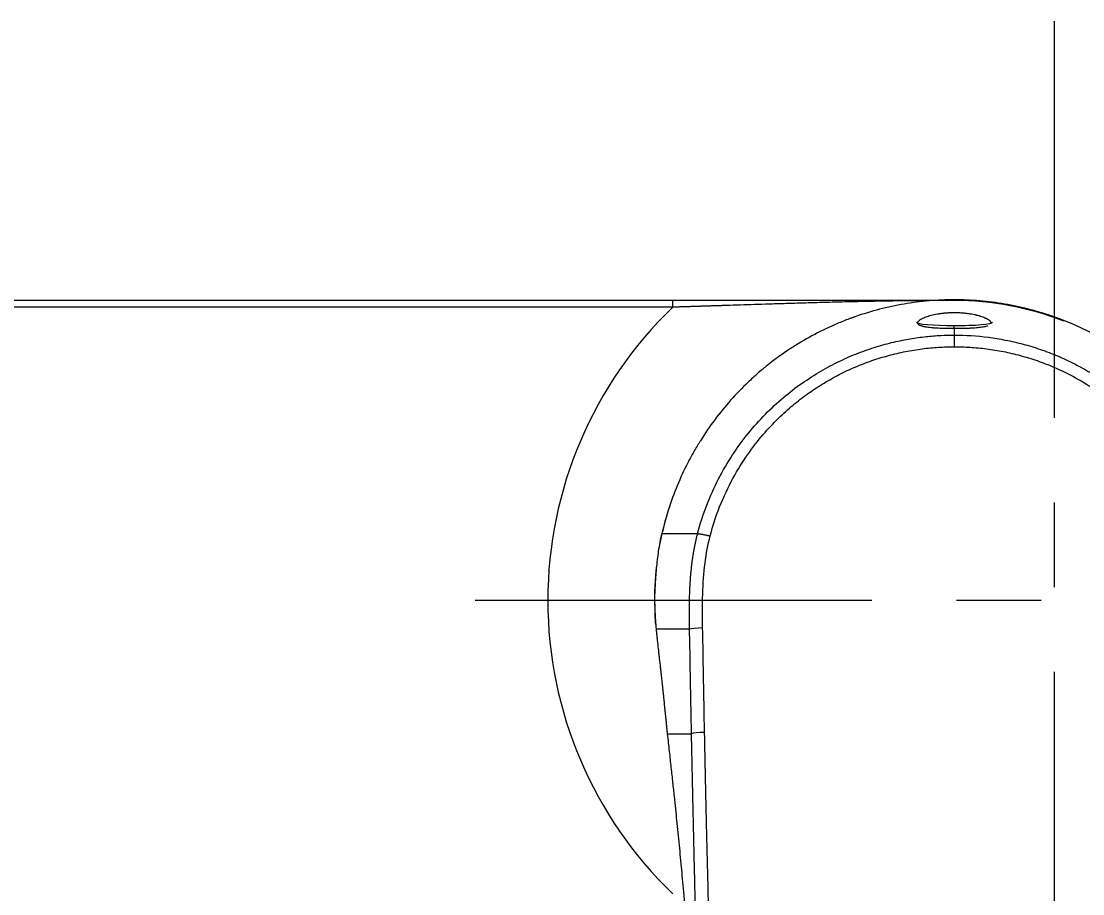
# Model space of a CAD drawing. Extents: x 3349 to 5808, y -3 to 827.
# Drawn here: x 3700.6 to 3780.2, y 226.2 to 291.6 of the extents above; entities that cross this region are included whole.
import ezdxf

# ---------------------------------------------------------------- set-up
doc = ezdxf.new("R2010")
doc.units = 0
doc.header["$LTSCALE"] = 4
doc.header["$MEASUREMENT"] = 0
doc.header["$PDMODE"] = 3
doc.header["$PDSIZE"] = -10
doc.linetypes.add('CENTER2', pattern=[28.575, 19.05, -3.175, 3.175, -3.175])
doc.layers.get('0').update_dxf_attribs({"linetype": 'CONTINUOUS'})
doc.layers.get('DEFPOINTS').update_dxf_attribs({"linetype": 'CONTINUOUS'})
doc.layers.add('1', color=7, linetype='CONTINUOUS')
doc.layers.add('Cneter', color=1, linetype='CENTER2', lineweight=13)
doc.styles.add('Daelim Dimension', font='NanumGothic.ttf')
doc.dimstyles.new('DEFAULT', dxfattribs={"dimscale": 2, "dimtxt": 2, "dimasz": 2, "dimexe": 0, "dimexo": 2, "dimgap": 1, "dimtad": 1, "dimdec": 1, "dimzin": 9, "dimdsep": 46, "dimtxsty": 'Daelim Dimension', "dimcen": 0.5, "dimclrd": 252, "dimclre": 252, "dimclrt": 3, "dimadec": 1, "dimazin": 0, "dimtfac": 1, "dimtdec": 1, "dimtix": 1, "dimtmove": 0, "dimatfit": 3, "dimfxl": 1, "dimtolj": 1, "dimtzin": 1, "dimlwd": 9, "dimlwe": 9, "dimarcsym": 0})

# ---------------------------------------------------------------- blocks, each defined once
blk = doc.blocks.new('*D9')
at = {"color": 5, "lineweight": 9, "ltscale": 0.5, "transparency": 16777216}
for p, q in [((3781.865, 249.555), (3840.657, 270.954)), ((3842.025, 267.195), (3857.758, 223.969)), ((3800.334, 198.812), (3859.126, 220.21))]:
    blk.add_line(p, q, dxfattribs=at)
at = {"color": 5, "ltscale": 0.5, "transparency": 16777216}
for points in [[(3842.652, 267.423), (3841.399, 266.967), (3840.657, 270.954)], [(3858.385, 224.197), (3857.132, 223.741), (3859.126, 220.21)]]:
    blk.add_solid(points, dxfattribs=at)
at = {"layer": 'DEFPOINTS', "color": 0, "ltscale": 0.5, "transparency": 16777216}
for p in [(3778.107, 248.187), (3859.126, 220.21), (3796.576, 197.444)]:
    blk.add_point(p, dxfattribs=at)
at = {"color": 7, "ltscale": 0.5, "transparency": 16777216, "insert": (3856.833, 248.108), "char_height": 10, "attachment_point": 5, "rotation": 290.00006, "style": 'Daelim Dimension'}
blk.add_mtext('\\A1;54', dxfattribs=at)

msp = doc.modelspace()

# ---------------------------------------------------------------- linework, layer by layer
at = {"layer": '1', "color": 7, "linetype": 'Continuous', "lineweight": 18}
for p, q in [((3749.482, 270.687), (3596.107, 270.687)), ((3749.482, 270.687), (3596.107, 270.687)), ((3748.664, 253.187), (3748.716, 253.187)), ((3748.664, 253.187), (3748.716, 253.187))]:
    msp.add_line(p, q, dxfattribs=at)
at = {"layer": '1', "color": 7, "linetype": 'Continuous', "lineweight": 13}
for p, q in [((3749.482, 270.187), (3596.107, 270.187)), ((3749.482, 270.187), (3596.107, 270.187)), ((3749.482, 270.187), (3749.482, 270.687)), ((3749.482, 270.187), (3749.482, 270.687)), ((3770.595, 268.579), (3770.595, 268.809)), ((3770.595, 268.579), (3770.595, 268.809)), ((3770.607, 268.094), (3770.607, 268.579)), ((3770.607, 268.094), (3770.607, 268.579))]:
    msp.add_line(p, q, dxfattribs=at)
msp.add_arc((3770.607, 248.187), 30.5, 133.83714, 226.16286, dxfattribs=at)
msp.add_arc((3770.607, 248.187), 30.5, 133.83714, 226.16286, dxfattribs=at)
at = {"layer": '1', "color": 7, "linetype": 'Continuous', "lineweight": 18}
for start, end in [(90, 92.26969), (90, 92.26969), (68.535, 90), (68.535, 90), (161.62594, 169.02844), (161.62594, 169.02844), (173.3625, 180.98719), (173.3625, 180.98719)]:
    msp.add_arc((3770.607, 248.187), 22.5, start, end, dxfattribs=at)
for centre, major_axis, ratio, start_param, end_param in [((3770.607, 269.058), (-2.85, 0), 0.087156, 6.283182, 7.849906), ((3770.607, 269.058), (-2.85, 0), 0.087156, 6.283182, 7.849906), ((3770.607, 269.058), (2.85, 0), 0.087156, 4.708313, 6.283183), ((3770.607, 269.058), (2.85, 0), 0.087156, 4.708313, 6.283183), ((3770.607, 267.118), (0, 1), 0.000001, 4.813797, 6.063388), ((3770.607, 267.118), (0, 1), 0.000001, 4.813797, 6.063388), ((3751.723, 246.029), (-1, -0.019), 0.101212, 4.710469, 6.094252), ((3751.723, 246.029), (-1, -0.019), 0.101212, 4.710469, 6.094252), ((3751.867, 238.186), (-1, -0.02), 0.101209, 4.710316, 6.075746), ((3751.867, 238.186), (-1, -0.02), 0.101209, 4.710316, 6.075746)]:
    msp.add_ellipse(centre, major_axis=major_axis, ratio=ratio, start_param=start_param, end_param=end_param, dxfattribs=at)
for points, knots in [([(3770.607, 270.742), (3769.968, 270.742), (3769.335, 270.715), (3768.077, 270.607), (3767.453, 270.527), (3766.214, 270.315), (3765.599, 270.184), (3764.378, 269.869), (3763.772, 269.685), (3763.096, 269.448), (3763.021, 269.422), (3762.871, 269.367), (3762.796, 269.34), (3762.572, 269.256), (3762.424, 269.198), (3761.981, 269.022), (3761.689, 268.898), (3760.824, 268.509), (3760.261, 268.227), (3759.161, 267.616), (3758.623, 267.288), (3757.575, 266.586), (3757.064, 266.212), (3756.505, 265.764), (3756.443, 265.714), (3756.32, 265.614), (3756.258, 265.563), (3756.075, 265.409), (3755.711, 265.1), (3755.36, 264.78), (3754.673, 264.127), (3754.235, 263.673), (3753.4, 262.732), (3753.002, 262.244), (3752.247, 261.234), (3751.889, 260.712), (3751.509, 260.105), (3751.468, 260.037), (3751.384, 259.901), (3751.343, 259.833), (3751.221, 259.627), (3750.981, 259.215), (3750.754, 258.797), (3750.32, 257.953), (3750.055, 257.381), (3749.573, 256.217), (3749.356, 255.625), (3748.972, 254.422), (3748.805, 253.81), (3748.664, 253.187)], [0, 0, 0, 0, 0.0625, 0.0625, 0.125, 0.125, 0.1875, 0.1875, 0.25, 0.25, 0.257812, 0.257812, 0.265625, 0.265625, 0.28125, 0.28125, 0.3125, 0.3125, 0.375, 0.375, 0.4375, 0.4375, 0.5, 0.5, 0.507812, 0.507812, 0.515625, 0.515625, 0.53125, 0.5625, 0.5625, 0.625, 0.625, 0.6875, 0.6875, 0.75, 0.75, 0.757812, 0.757812, 0.765625, 0.765625, 0.78125, 0.8125, 0.8125, 0.875, 0.875, 0.9375, 0.9375, 1, 1, 1, 1]), ([(3770.607, 270.742), (3769.968, 270.742), (3769.335, 270.715), (3768.077, 270.607), (3767.453, 270.527), (3766.214, 270.315), (3765.599, 270.184), (3764.378, 269.869), (3763.772, 269.685), (3763.096, 269.448), (3763.021, 269.422), (3762.871, 269.367), (3762.796, 269.34), (3762.572, 269.256), (3762.424, 269.198), (3761.981, 269.022), (3761.689, 268.898), (3760.824, 268.509), (3760.261, 268.227), (3759.161, 267.616), (3758.623, 267.288), (3757.575, 266.586), (3757.064, 266.212), (3756.505, 265.764), (3756.443, 265.714), (3756.32, 265.614), (3756.258, 265.563), (3756.075, 265.409), (3755.711, 265.1), (3755.36, 264.78), (3754.673, 264.127), (3754.235, 263.673), (3753.4, 262.732), (3753.002, 262.244), (3752.247, 261.234), (3751.889, 260.712), (3751.509, 260.105), (3751.468, 260.037), (3751.384, 259.901), (3751.343, 259.833), (3751.221, 259.627), (3750.981, 259.215), (3750.754, 258.797), (3750.32, 257.953), (3750.055, 257.381), (3749.573, 256.217), (3749.356, 255.625), (3748.972, 254.422), (3748.805, 253.81), (3748.664, 253.187)], [0, 0, 0, 0, 0.0625, 0.0625, 0.125, 0.125, 0.1875, 0.1875, 0.25, 0.25, 0.257812, 0.257812, 0.265625, 0.265625, 0.28125, 0.28125, 0.3125, 0.3125, 0.375, 0.375, 0.4375, 0.4375, 0.5, 0.5, 0.507812, 0.507812, 0.515625, 0.515625, 0.53125, 0.5625, 0.5625, 0.625, 0.625, 0.6875, 0.6875, 0.75, 0.75, 0.757812, 0.757812, 0.765625, 0.765625, 0.78125, 0.8125, 0.8125, 0.875, 0.875, 0.9375, 0.9375, 1, 1, 1, 1]), ([(3792.549, 253.187), (3792.408, 253.81), (3792.241, 254.421), (3791.857, 255.624), (3791.641, 256.215), (3791.161, 257.376), (3790.896, 257.947), (3790.32, 259.068), (3790.007, 259.618), (3789.628, 260.226), (3789.586, 260.293), (3789.5, 260.427), (3789.457, 260.494), (3789.326, 260.695), (3789.06, 261.091), (3788.784, 261.478), (3788.217, 262.237), (3787.819, 262.726), (3786.984, 263.667), (3786.547, 264.12), (3785.634, 264.989), (3785.157, 265.405), (3784.598, 265.853), (3784.536, 265.902), (3784.41, 266), (3784.347, 266.049), (3784.157, 266.195), (3783.775, 266.481), (3783.386, 266.754), (3782.598, 267.283), (3781.523, 267.94), (3780.398, 268.505), (3779.248, 269.022), (3778.66, 269.258), (3777.984, 269.495), (3777.909, 269.521), (3777.758, 269.572), (3777.682, 269.597), (3777.455, 269.672), (3776.999, 269.816), (3776.542, 269.944), (3775.623, 270.182), (3774.389, 270.446), (3773.138, 270.607), (3771.879, 270.715), (3771.245, 270.742), (3770.607, 270.742)], [0, 0, 0, 0, 0.0625, 0.0625, 0.125, 0.125, 0.1875, 0.1875, 0.25, 0.25, 0.257812, 0.257812, 0.265625, 0.265625, 0.28125, 0.3125, 0.3125, 0.375, 0.375, 0.4375, 0.4375, 0.5, 0.5, 0.507812, 0.507812, 0.515625, 0.515625, 0.53125, 0.5625, 0.5625, 0.625, 0.6875, 0.6875, 0.75, 0.75, 0.757812, 0.757812, 0.765625, 0.765625, 0.78125, 0.8125, 0.8125, 0.875, 0.9375, 0.9375, 1, 1, 1, 1]), ([(3792.549, 253.187), (3792.408, 253.81), (3792.241, 254.421), (3791.857, 255.624), (3791.641, 256.215), (3791.161, 257.376), (3790.896, 257.947), (3790.32, 259.068), (3790.007, 259.618), (3789.628, 260.226), (3789.586, 260.293), (3789.5, 260.427), (3789.457, 260.494), (3789.326, 260.695), (3789.06, 261.091), (3788.784, 261.478), (3788.217, 262.237), (3787.819, 262.726), (3786.984, 263.667), (3786.547, 264.12), (3785.634, 264.989), (3785.157, 265.405), (3784.598, 265.853), (3784.536, 265.902), (3784.41, 266), (3784.347, 266.049), (3784.157, 266.195), (3783.775, 266.481), (3783.386, 266.754), (3782.598, 267.283), (3781.523, 267.94), (3780.398, 268.505), (3779.248, 269.022), (3778.66, 269.258), (3777.984, 269.495), (3777.909, 269.521), (3777.758, 269.572), (3777.682, 269.597), (3777.455, 269.672), (3776.999, 269.816), (3776.542, 269.944), (3775.623, 270.182), (3774.389, 270.446), (3773.138, 270.607), (3771.879, 270.715), (3771.245, 270.742), (3770.607, 270.742)], [0, 0, 0, 0, 0.0625, 0.0625, 0.125, 0.125, 0.1875, 0.1875, 0.25, 0.25, 0.257812, 0.257812, 0.265625, 0.265625, 0.28125, 0.3125, 0.3125, 0.375, 0.375, 0.4375, 0.4375, 0.5, 0.5, 0.507812, 0.507812, 0.515625, 0.515625, 0.53125, 0.5625, 0.5625, 0.625, 0.6875, 0.6875, 0.75, 0.75, 0.757812, 0.757812, 0.765625, 0.765625, 0.78125, 0.8125, 0.8125, 0.875, 0.9375, 0.9375, 1, 1, 1, 1]), ([(3769.448, 270.687), (3768.994, 270.687), (3767.742, 270.687), (3765.844, 270.687), (3763.765, 270.687), (3761.83, 270.687), (3760.043, 270.687), (3758.406, 270.687), (3756.904, 270.687), (3755.517, 270.687), (3754.222, 270.687), (3753.016, 270.687), (3751.912, 270.687), (3750.787, 270.687), (3749.93, 270.687), (3749.482, 270.687)], [0, 0, 0, 0, 0.043506, 0.123213, 0.202921, 0.282629, 0.362337, 0.442045, 0.521753, 0.601461, 0.681169, 0.760876, 0.840584, 0.920292, 1, 1, 1, 1]), ([(3769.448, 270.687), (3768.994, 270.687), (3767.742, 270.687), (3765.844, 270.687), (3763.765, 270.687), (3761.83, 270.687), (3760.043, 270.687), (3758.406, 270.687), (3756.904, 270.687), (3755.517, 270.687), (3754.222, 270.687), (3753.016, 270.687), (3751.912, 270.687), (3750.787, 270.687), (3749.93, 270.687), (3749.482, 270.687)], [0, 0, 0, 0, 0.043506, 0.123213, 0.202921, 0.282629, 0.362337, 0.442045, 0.521753, 0.601461, 0.681169, 0.760876, 0.840584, 0.920292, 1, 1, 1, 1]), ([(3770.607, 268.579), (3770.515, 268.579), (3770.425, 268.579), (3770.245, 268.581), (3770.067, 268.583), (3769.892, 268.587), (3769.783, 268.59), (3769.762, 268.591), (3769.718, 268.592), (3769.697, 268.593), (3769.632, 268.595), (3769.59, 268.597), (3769.465, 268.602), (3769.302, 268.61), (3769.147, 268.62), (3769.035, 268.628), (3768.979, 268.633), (3768.925, 268.638), (3768.889, 268.641), (3768.872, 268.643), (3768.784, 268.651), (3768.65, 268.666), (3768.47, 268.693), (3768.363, 268.714), (3768.288, 268.731), (3768.263, 268.737), (3768.217, 268.749), (3768.195, 268.755), (3768.132, 268.774), (3768.056, 268.801), (3767.996, 268.832), (3767.958, 268.856), (3767.946, 268.864), (3767.93, 268.876), (3767.925, 268.881), (3767.915, 268.889), (3767.892, 268.911), (3767.864, 268.951), (3767.852, 269.009), (3767.862, 269.05), (3767.873, 269.076), (3767.876, 269.082), (3767.882, 269.092), (3767.891, 269.108), (3767.903, 269.124), (3767.93, 269.157), (3767.974, 269.2), (3768.034, 269.245), (3768.086, 269.278), (3768.104, 269.289), (3768.143, 269.312), (3768.163, 269.323), (3768.226, 269.356), (3768.318, 269.4), (3768.424, 269.442), (3768.537, 269.484), (3768.597, 269.504), (3768.724, 269.544), (3768.857, 269.581), (3769.072, 269.633), (3769.225, 269.663), (3769.344, 269.684), (3769.384, 269.691), (3769.466, 269.704), (3769.508, 269.71), (3769.633, 269.728), (3769.802, 269.749), (3769.976, 269.764), (3770.108, 269.773), (3770.153, 269.776), (3770.243, 269.78), (3770.288, 269.782), (3770.424, 269.787), (3770.515, 269.788), (3770.607, 269.788)], [0, 0, 0, 0, 0.03125, 0.03125, 0.0625, 0.09375, 0.09375, 0.101562, 0.101562, 0.109375, 0.109375, 0.125, 0.125, 0.15625, 0.1875, 0.1875, 0.203125, 0.210937, 0.210937, 0.21875, 0.21875, 0.25, 0.28125, 0.3125, 0.3125, 0.328125, 0.328125, 0.34375, 0.34375, 0.375, 0.40625, 0.40625, 0.421875, 0.421875, 0.429688, 0.429688, 0.4375, 0.46875, 0.5, 0.53125, 0.53125, 0.539063, 0.539063, 0.546875, 0.5625, 0.5625, 0.59375, 0.625, 0.625, 0.640625, 0.640625, 0.65625, 0.65625, 0.6875, 0.71875, 0.71875, 0.75, 0.75, 0.78125, 0.8125, 0.84375, 0.84375, 0.859375, 0.859375, 0.875, 0.875, 0.90625, 0.9375, 0.9375, 0.953125, 0.953125, 0.96875, 0.96875, 1, 1, 1, 1]), ([(3770.607, 268.579), (3770.515, 268.579), (3770.425, 268.579), (3770.245, 268.581), (3770.067, 268.583), (3769.892, 268.587), (3769.783, 268.59), (3769.762, 268.591), (3769.718, 268.592), (3769.697, 268.593), (3769.632, 268.595), (3769.59, 268.597), (3769.465, 268.602), (3769.302, 268.61), (3769.147, 268.62), (3769.035, 268.628), (3768.979, 268.633), (3768.925, 268.638), (3768.889, 268.641), (3768.872, 268.643), (3768.784, 268.651), (3768.65, 268.666), (3768.47, 268.693), (3768.363, 268.714), (3768.288, 268.731), (3768.263, 268.737), (3768.217, 268.749), (3768.195, 268.755), (3768.132, 268.774), (3768.056, 268.801), (3767.996, 268.832), (3767.958, 268.856), (3767.946, 268.864), (3767.93, 268.876), (3767.925, 268.881), (3767.915, 268.889), (3767.892, 268.911), (3767.864, 268.951), (3767.852, 269.009), (3767.862, 269.05), (3767.873, 269.076), (3767.876, 269.082), (3767.882, 269.092), (3767.891, 269.108), (3767.903, 269.124), (3767.93, 269.157), (3767.974, 269.2), (3768.034, 269.245), (3768.086, 269.278), (3768.104, 269.289), (3768.143, 269.312), (3768.163, 269.323), (3768.226, 269.356), (3768.318, 269.4), (3768.424, 269.442), (3768.537, 269.484), (3768.597, 269.504), (3768.724, 269.544), (3768.857, 269.581), (3769.072, 269.633), (3769.225, 269.663), (3769.344, 269.684), (3769.384, 269.691), (3769.466, 269.704), (3769.508, 269.71), (3769.633, 269.728), (3769.802, 269.749), (3769.976, 269.764), (3770.108, 269.773), (3770.153, 269.776), (3770.243, 269.78), (3770.288, 269.782), (3770.424, 269.787), (3770.515, 269.788), (3770.607, 269.788)], [0, 0, 0, 0, 0.03125, 0.03125, 0.0625, 0.09375, 0.09375, 0.101562, 0.101562, 0.109375, 0.109375, 0.125, 0.125, 0.15625, 0.1875, 0.1875, 0.203125, 0.210937, 0.210937, 0.21875, 0.21875, 0.25, 0.28125, 0.3125, 0.3125, 0.328125, 0.328125, 0.34375, 0.34375, 0.375, 0.40625, 0.40625, 0.421875, 0.421875, 0.429688, 0.429688, 0.4375, 0.46875, 0.5, 0.53125, 0.53125, 0.539063, 0.539063, 0.546875, 0.5625, 0.5625, 0.59375, 0.625, 0.625, 0.640625, 0.640625, 0.65625, 0.65625, 0.6875, 0.71875, 0.71875, 0.75, 0.75, 0.78125, 0.8125, 0.84375, 0.84375, 0.859375, 0.859375, 0.875, 0.875, 0.90625, 0.9375, 0.9375, 0.953125, 0.953125, 0.96875, 0.96875, 1, 1, 1, 1]), ([(3770.607, 269.788), (3770.698, 269.788), (3770.788, 269.787), (3770.968, 269.781), (3771.146, 269.772), (3771.321, 269.756), (3771.429, 269.745), (3771.451, 269.743), (3771.494, 269.738), (3771.516, 269.736), (3771.58, 269.728), (3771.622, 269.722), (3771.747, 269.705), (3771.909, 269.679), (3772.062, 269.649), (3772.174, 269.624), (3772.211, 269.616), (3772.265, 269.603), (3772.283, 269.599), (3772.318, 269.59), (3772.406, 269.567), (3772.555, 269.525), (3772.734, 269.464), (3772.841, 269.422), (3772.903, 269.394), (3772.916, 269.389), (3772.94, 269.378), (3772.975, 269.362), (3773.008, 269.345), (3773.071, 269.312), (3773.148, 269.268), (3773.208, 269.223), (3773.248, 269.19), (3773.26, 269.179), (3773.277, 269.163), (3773.282, 269.157), (3773.292, 269.146), (3773.316, 269.119), (3773.346, 269.071), (3773.356, 269.03), (3773.357, 269.009), (3773.357, 269.008), (3773.357, 269.006)], [0, 0, 0, 0, 0.062224, 0.062224, 0.124448, 0.186672, 0.186672, 0.202228, 0.202228, 0.217784, 0.217784, 0.248896, 0.248896, 0.311119, 0.373343, 0.373343, 0.404455, 0.404455, 0.420011, 0.420011, 0.435567, 0.497791, 0.560015, 0.622239, 0.622239, 0.637795, 0.637795, 0.653351, 0.684463, 0.684463, 0.746687, 0.808911, 0.808911, 0.840023, 0.840023, 0.855579, 0.855579, 0.871135, 0.933358, 0.995582, 0.995582, 1, 1, 1, 1]), ([(3770.607, 269.788), (3770.698, 269.788), (3770.788, 269.787), (3770.968, 269.781), (3771.146, 269.772), (3771.321, 269.756), (3771.429, 269.745), (3771.451, 269.743), (3771.494, 269.738), (3771.516, 269.736), (3771.58, 269.728), (3771.622, 269.722), (3771.747, 269.705), (3771.909, 269.679), (3772.062, 269.649), (3772.174, 269.624), (3772.211, 269.616), (3772.265, 269.603), (3772.283, 269.599), (3772.318, 269.59), (3772.406, 269.567), (3772.555, 269.525), (3772.734, 269.464), (3772.841, 269.422), (3772.903, 269.394), (3772.916, 269.389), (3772.94, 269.378), (3772.975, 269.362), (3773.008, 269.345), (3773.071, 269.312), (3773.148, 269.268), (3773.208, 269.223), (3773.248, 269.19), (3773.26, 269.179), (3773.277, 269.163), (3773.282, 269.157), (3773.292, 269.146), (3773.316, 269.119), (3773.346, 269.071), (3773.356, 269.03), (3773.357, 269.009), (3773.357, 269.008), (3773.357, 269.006)], [0, 0, 0, 0, 0.062224, 0.062224, 0.124448, 0.186672, 0.186672, 0.202228, 0.202228, 0.217784, 0.217784, 0.248896, 0.248896, 0.311119, 0.373343, 0.373343, 0.404455, 0.404455, 0.420011, 0.420011, 0.435567, 0.497791, 0.560015, 0.622239, 0.622239, 0.637795, 0.637795, 0.653351, 0.684463, 0.684463, 0.746687, 0.808911, 0.808911, 0.840023, 0.840023, 0.855579, 0.855579, 0.871135, 0.933358, 0.995582, 0.995582, 1, 1, 1, 1]), ([(3773.092, 268.779), (3773.085, 268.776), (3773.078, 268.774), (3773.06, 268.768), (3773.009, 268.752), (3772.905, 268.725), (3772.799, 268.704), (3772.686, 268.685), (3772.625, 268.676), (3772.497, 268.659), (3772.363, 268.644), (3772.147, 268.625), (3771.992, 268.615), (3771.892, 268.609), (3771.872, 268.608), (3771.831, 268.606), (3771.811, 268.605), (3771.749, 268.602), (3771.708, 268.6), (3771.582, 268.595), (3771.413, 268.589), (3771.238, 268.585), (3771.105, 268.583), (3771.06, 268.582), (3770.97, 268.581), (3770.925, 268.58), (3770.789, 268.579), (3770.698, 268.579), (3770.607, 268.579)], [0, 0, 0, 0, 0.015791, 0.015791, 0.037662, 0.125148, 0.212633, 0.212633, 0.300118, 0.300118, 0.387603, 0.475089, 0.562574, 0.562574, 0.584445, 0.584445, 0.606316, 0.606316, 0.650059, 0.650059, 0.737544, 0.82503, 0.82503, 0.868772, 0.868772, 0.912515, 0.912515, 1, 1, 1, 1]), ([(3773.092, 268.779), (3773.085, 268.776), (3773.078, 268.774), (3773.06, 268.768), (3773.009, 268.752), (3772.905, 268.725), (3772.799, 268.704), (3772.686, 268.685), (3772.625, 268.676), (3772.497, 268.659), (3772.363, 268.644), (3772.147, 268.625), (3771.992, 268.615), (3771.892, 268.609), (3771.872, 268.608), (3771.831, 268.606), (3771.811, 268.605), (3771.749, 268.602), (3771.708, 268.6), (3771.582, 268.595), (3771.413, 268.589), (3771.238, 268.585), (3771.105, 268.583), (3771.06, 268.582), (3770.97, 268.581), (3770.925, 268.58), (3770.789, 268.579), (3770.698, 268.579), (3770.607, 268.579)], [0, 0, 0, 0, 0.015791, 0.015791, 0.037662, 0.125148, 0.212633, 0.212633, 0.300118, 0.300118, 0.387603, 0.475089, 0.562574, 0.562574, 0.584445, 0.584445, 0.606316, 0.606316, 0.650059, 0.650059, 0.737544, 0.82503, 0.82503, 0.868772, 0.868772, 0.912515, 0.912515, 1, 1, 1, 1]), ([(3748.125, 247.946), (3748.138, 248.386), (3748.154, 248.826), (3748.187, 249.485), (3748.2, 249.705), (3748.231, 250.144), (3748.248, 250.363), (3748.308, 251.02), (3748.358, 251.456), (3748.487, 252.325), (3748.566, 252.757), (3748.664, 253.187)], [0, 0, 0, 0, 0.25, 0.25, 0.375, 0.375, 0.5, 0.5, 0.75, 0.75, 1, 1, 1, 1]), ([(3748.125, 247.946), (3748.138, 248.386), (3748.154, 248.826), (3748.187, 249.485), (3748.2, 249.705), (3748.231, 250.144), (3748.248, 250.363), (3748.308, 251.02), (3748.358, 251.456), (3748.487, 252.325), (3748.566, 252.757), (3748.664, 253.187)], [0, 0, 0, 0, 0.25, 0.25, 0.375, 0.375, 0.5, 0.5, 0.75, 0.75, 1, 1, 1, 1]), ([(3748.125, 247.299), (3748.126, 247.287), (3748.127, 247.263), (3748.128, 247.228), (3748.13, 247.192), (3748.131, 247.157), (3748.133, 247.122), (3748.135, 247.086), (3748.137, 247.051), (3748.139, 247.016), (3748.141, 246.98), (3748.142, 246.945), (3748.144, 246.91), (3748.147, 246.875), (3748.149, 246.84), (3748.151, 246.805), (3748.153, 246.769), (3748.155, 246.734), (3748.157, 246.7), (3748.16, 246.665), (3748.162, 246.63), (3748.164, 246.595), (3748.167, 246.56), (3748.169, 246.526), (3748.172, 246.491), (3748.174, 246.456), (3748.177, 246.422), (3748.179, 246.398), (3748.18, 246.387), (3748.18, 246.387)], [0, 0, 0, 0, 0.037954, 0.075946, 0.113977, 0.152048, 0.190157, 0.228306, 0.266495, 0.304723, 0.34299, 0.381297, 0.419644, 0.458029, 0.496454, 0.534917, 0.573419, 0.61196, 0.650538, 0.689154, 0.727808, 0.766498, 0.805224, 0.843986, 0.882784, 0.921618, 0.960488, 0.999396, 1, 1, 1, 1]), ([(3748.125, 247.299), (3748.126, 247.287), (3748.127, 247.263), (3748.128, 247.228), (3748.13, 247.192), (3748.131, 247.157), (3748.133, 247.122), (3748.135, 247.086), (3748.137, 247.051), (3748.139, 247.016), (3748.141, 246.98), (3748.142, 246.945), (3748.144, 246.91), (3748.147, 246.875), (3748.149, 246.84), (3748.151, 246.805), (3748.153, 246.769), (3748.155, 246.734), (3748.157, 246.7), (3748.16, 246.665), (3748.162, 246.63), (3748.164, 246.595), (3748.167, 246.56), (3748.169, 246.526), (3748.172, 246.491), (3748.174, 246.456), (3748.177, 246.422), (3748.179, 246.398), (3748.18, 246.387), (3748.18, 246.387)], [0, 0, 0, 0, 0.037954, 0.075946, 0.113977, 0.152048, 0.190157, 0.228306, 0.266495, 0.304723, 0.34299, 0.381297, 0.419644, 0.458029, 0.496454, 0.534917, 0.573419, 0.61196, 0.650538, 0.689154, 0.727808, 0.766498, 0.805224, 0.843986, 0.882784, 0.921618, 0.960488, 0.999396, 1, 1, 1, 1])]:
    msp.add_open_spline(points, degree=3, knots=knots, dxfattribs=at)
at = {"layer": '1', "color": 7, "linetype": 'Continuous', "lineweight": 13}
for points, knots in [([(3770.607, 270.687), (3770.515, 270.687), (3770.336, 270.687), (3770.075, 270.687), (3769.83, 270.686), (3769.599, 270.685), (3769.383, 270.684), (3769.182, 270.684), (3768.997, 270.683), (3768.826, 270.682), (3768.669, 270.68), (3768.398, 270.679), (3768.015, 270.675), (3767.524, 270.671), (3767.058, 270.665), (3766.546, 270.659), (3765.989, 270.651), (3765.389, 270.641), (3764.721, 270.629), (3763.981, 270.614), (3763.171, 270.596), (3762.385, 270.577), (3761.621, 270.558), (3760.871, 270.538), (3760.154, 270.518), (3759.469, 270.498), (3758.811, 270.479), (3758.16, 270.459), (3757.368, 270.435), (3756.435, 270.406), (3755.358, 270.372), (3754.294, 270.338), (3753.541, 270.314), (3753.101, 270.3), (3752.969, 270.295), (3752.838, 270.291), (3752.706, 270.287), (3752.575, 270.283), (3752.444, 270.279), (3752.313, 270.275), (3752.182, 270.271), (3752.051, 270.267), (3751.921, 270.262), (3751.79, 270.258), (3751.66, 270.254), (3751.53, 270.25), (3751.4, 270.246), (3751.271, 270.242), (3751.142, 270.238), (3751.012, 270.234), (3750.883, 270.23), (3750.755, 270.226), (3750.626, 270.222), (3750.498, 270.218), (3750.37, 270.214), (3750.242, 270.21), (3750.115, 270.206), (3749.988, 270.202), (3749.861, 270.199), (3749.734, 270.195), (3749.608, 270.191), (3749.524, 270.188), (3749.482, 270.187)], [0, 0, 0, 0, 0.013893, 0.027029, 0.03941, 0.051036, 0.061907, 0.072023, 0.081385, 0.089991, 0.09784, 0.104934, 0.130908, 0.155574, 0.178931, 0.200978, 0.23235, 0.2622, 0.290522, 0.331614, 0.37168, 0.409609, 0.4466, 0.482649, 0.517748, 0.549226, 0.580198, 0.610657, 0.640599, 0.690665, 0.739739, 0.787789, 0.834778, 0.840648, 0.846505, 0.852351, 0.858185, 0.864007, 0.869817, 0.875616, 0.881402, 0.887176, 0.892938, 0.898687, 0.904424, 0.910149, 0.915861, 0.921561, 0.927248, 0.932923, 0.938584, 0.944233, 0.949869, 0.955492, 0.961102, 0.966699, 0.972283, 0.977853, 0.98341, 0.988953, 0.994484, 1, 1, 1, 1]), ([(3770.607, 270.687), (3770.515, 270.687), (3770.336, 270.687), (3770.075, 270.687), (3769.83, 270.686), (3769.599, 270.685), (3769.383, 270.684), (3769.182, 270.684), (3768.997, 270.683), (3768.826, 270.682), (3768.669, 270.68), (3768.398, 270.679), (3768.015, 270.675), (3767.524, 270.671), (3767.058, 270.665), (3766.546, 270.659), (3765.989, 270.651), (3765.389, 270.641), (3764.721, 270.629), (3763.981, 270.614), (3763.171, 270.596), (3762.385, 270.577), (3761.621, 270.558), (3760.871, 270.538), (3760.154, 270.518), (3759.469, 270.498), (3758.811, 270.479), (3758.16, 270.459), (3757.368, 270.435), (3756.435, 270.406), (3755.358, 270.372), (3754.294, 270.338), (3753.541, 270.314), (3753.101, 270.3), (3752.969, 270.295), (3752.838, 270.291), (3752.706, 270.287), (3752.575, 270.283), (3752.444, 270.279), (3752.313, 270.275), (3752.182, 270.271), (3752.051, 270.267), (3751.921, 270.262), (3751.79, 270.258), (3751.66, 270.254), (3751.53, 270.25), (3751.4, 270.246), (3751.271, 270.242), (3751.142, 270.238), (3751.012, 270.234), (3750.883, 270.23), (3750.755, 270.226), (3750.626, 270.222), (3750.498, 270.218), (3750.37, 270.214), (3750.242, 270.21), (3750.115, 270.206), (3749.988, 270.202), (3749.861, 270.199), (3749.734, 270.195), (3749.608, 270.191), (3749.524, 270.188), (3749.482, 270.187)], [0, 0, 0, 0, 0.013893, 0.027029, 0.03941, 0.051036, 0.061907, 0.072023, 0.081385, 0.089991, 0.09784, 0.104934, 0.130908, 0.155574, 0.178931, 0.200978, 0.23235, 0.2622, 0.290522, 0.331614, 0.37168, 0.409609, 0.4466, 0.482649, 0.517748, 0.549226, 0.580198, 0.610657, 0.640599, 0.690665, 0.739739, 0.787789, 0.834778, 0.840648, 0.846505, 0.852351, 0.858185, 0.864007, 0.869817, 0.875616, 0.881402, 0.887176, 0.892938, 0.898687, 0.904424, 0.910149, 0.915861, 0.921561, 0.927248, 0.932923, 0.938584, 0.944233, 0.949869, 0.955492, 0.961102, 0.966699, 0.972283, 0.977853, 0.98341, 0.988953, 0.994484, 1, 1, 1, 1]), ([(3751.34, 253.187), (3751.533, 253.926), (3751.765, 254.64), (3752.296, 256.013), (3752.594, 256.673), (3753.244, 257.934), (3753.596, 258.535), (3754.343, 259.676), (3754.738, 260.216), (3755.561, 261.235), (3755.989, 261.713), (3756.869, 262.607), (3757.322, 263.024), (3758.24, 263.797), (3758.706, 264.155), (3759.645, 264.813), (3760.118, 265.114), (3761.062, 265.664), (3761.533, 265.913), (3762.469, 266.362), (3762.934, 266.562), (3763.85, 266.918), (3764.303, 267.074), (3765.191, 267.347), (3765.627, 267.464), (3766.478, 267.665), (3766.894, 267.748), (3767.703, 267.884), (3768.096, 267.938), (3768.857, 268.02), (3769.226, 268.049), (3769.936, 268.086), (3770.278, 268.094), (3770.607, 268.094)], [0, 0, 0, 0, 0.0625, 0.0625, 0.125, 0.125, 0.1875, 0.1875, 0.25, 0.25, 0.3125, 0.3125, 0.375, 0.375, 0.4375, 0.4375, 0.5, 0.5, 0.5625, 0.5625, 0.625, 0.625, 0.6875, 0.6875, 0.75, 0.75, 0.8125, 0.8125, 0.875, 0.875, 0.9375, 0.9375, 1, 1, 1, 1]), ([(3751.34, 253.187), (3751.533, 253.926), (3751.765, 254.64), (3752.296, 256.013), (3752.594, 256.673), (3753.244, 257.934), (3753.596, 258.535), (3754.343, 259.676), (3754.738, 260.216), (3755.561, 261.235), (3755.989, 261.713), (3756.869, 262.607), (3757.322, 263.024), (3758.24, 263.797), (3758.706, 264.155), (3759.645, 264.813), (3760.118, 265.114), (3761.062, 265.664), (3761.533, 265.913), (3762.469, 266.362), (3762.934, 266.562), (3763.85, 266.918), (3764.303, 267.074), (3765.191, 267.347), (3765.627, 267.464), (3766.478, 267.665), (3766.894, 267.748), (3767.703, 267.884), (3768.096, 267.938), (3768.857, 268.02), (3769.226, 268.049), (3769.936, 268.086), (3770.278, 268.094), (3770.607, 268.094)], [0, 0, 0, 0, 0.0625, 0.0625, 0.125, 0.125, 0.1875, 0.1875, 0.25, 0.25, 0.3125, 0.3125, 0.375, 0.375, 0.4375, 0.4375, 0.5, 0.5, 0.5625, 0.5625, 0.625, 0.625, 0.6875, 0.6875, 0.75, 0.75, 0.8125, 0.8125, 0.875, 0.875, 0.9375, 0.9375, 1, 1, 1, 1]), ([(3770.607, 268.094), (3771.442, 268.094), (3772.294, 268.041), (3773.585, 267.874), (3774.45, 267.733), (3775.754, 267.432), (3777.058, 267.036), (3777.922, 266.707), (3778.78, 266.345), (3779.207, 266.147), (3779.84, 265.824), (3780.155, 265.657), (3780.52, 265.45), (3780.702, 265.344), (3780.792, 265.29), (3780.837, 265.263), (3780.86, 265.25), (3780.871, 265.243), (3780.877, 265.239), (3780.88, 265.238), (3780.881, 265.237), (3780.882, 265.237), (3780.882, 265.236), (3780.882, 265.236), (3781.222, 265.032), (3781.581, 264.801), (3782.333, 264.279), (3782.725, 263.988), (3783.331, 263.498), (3783.74, 263.154), (3784.157, 262.773), (3784.577, 262.371), (3784.787, 262.16), (3785.209, 261.718), (3785.631, 261.254), (3786.259, 260.493), (3786.875, 259.664), (3787.274, 259.065), (3787.663, 258.442), (3787.854, 258.119), (3788.223, 257.448), (3788.402, 257.101), (3788.745, 256.382), (3788.909, 256.011), (3789.219, 255.244), (3789.365, 254.849), (3789.636, 254.035), (3789.761, 253.617), (3789.873, 253.187)], [0, 0, 0, 0, 0.125, 0.125, 0.1875, 0.25, 0.3125, 0.375, 0.375, 0.4375, 0.4375, 0.46875, 0.484375, 0.492188, 0.496094, 0.498047, 0.499023, 0.499512, 0.499756, 0.499878, 0.499939, 0.499969, 0.499969, 0.5, 0.5, 0.5625, 0.5625, 0.625, 0.625, 0.65625, 0.6875, 0.6875, 0.71875, 0.71875, 0.75, 0.78125, 0.8125, 0.84375, 0.84375, 0.875, 0.875, 0.90625, 0.90625, 0.9375, 0.9375, 0.96875, 0.96875, 1, 1, 1, 1]), ([(3770.607, 268.094), (3771.442, 268.094), (3772.294, 268.041), (3773.585, 267.874), (3774.45, 267.733), (3775.754, 267.432), (3777.058, 267.036), (3777.922, 266.707), (3778.78, 266.345), (3779.207, 266.147), (3779.84, 265.824), (3780.155, 265.657), (3780.52, 265.45), (3780.702, 265.344), (3780.792, 265.29), (3780.837, 265.263), (3780.86, 265.25), (3780.871, 265.243), (3780.877, 265.239), (3780.88, 265.238), (3780.881, 265.237), (3780.882, 265.237), (3780.882, 265.236), (3780.882, 265.236), (3781.222, 265.032), (3781.581, 264.801), (3782.333, 264.279), (3782.725, 263.988), (3783.331, 263.498), (3783.74, 263.154), (3784.157, 262.773), (3784.577, 262.371), (3784.787, 262.16), (3785.209, 261.718), (3785.631, 261.254), (3786.259, 260.493), (3786.875, 259.664), (3787.274, 259.065), (3787.663, 258.442), (3787.854, 258.119), (3788.223, 257.448), (3788.402, 257.101), (3788.745, 256.382), (3788.909, 256.011), (3789.219, 255.244), (3789.365, 254.849), (3789.636, 254.035), (3789.761, 253.617), (3789.873, 253.187)], [0, 0, 0, 0, 0.125, 0.125, 0.1875, 0.25, 0.3125, 0.375, 0.375, 0.4375, 0.4375, 0.46875, 0.484375, 0.492188, 0.496094, 0.498047, 0.499023, 0.499512, 0.499756, 0.499878, 0.499939, 0.499969, 0.499969, 0.5, 0.5, 0.5625, 0.5625, 0.625, 0.625, 0.65625, 0.6875, 0.6875, 0.71875, 0.71875, 0.75, 0.78125, 0.8125, 0.84375, 0.84375, 0.875, 0.875, 0.90625, 0.90625, 0.9375, 0.9375, 0.96875, 0.96875, 1, 1, 1, 1]), ([(3750.741, 246.03), (3750.74, 246.077), (3750.738, 246.17), (3750.736, 246.31), (3750.734, 246.449), (3750.732, 246.585), (3750.73, 246.72), (3750.729, 246.854), (3750.728, 246.986), (3750.728, 247.117), (3750.728, 247.245), (3750.728, 247.373), (3750.728, 247.498), (3750.729, 247.622), (3750.73, 247.745), (3750.731, 247.865), (3750.733, 247.984), (3750.735, 248.102), (3750.737, 248.218), (3750.739, 248.332), (3750.742, 248.444), (3750.746, 248.555), (3750.749, 248.664), (3750.753, 248.772), (3750.757, 248.877), (3750.761, 248.982), (3750.766, 249.084), (3750.771, 249.185), (3750.776, 249.284), (3750.782, 249.382), (3750.787, 249.477), (3750.793, 249.571), (3750.799, 249.664), (3750.805, 249.755), (3750.813, 249.862), (3750.823, 249.986), (3750.835, 250.128), (3750.847, 250.268), (3750.86, 250.407), (3750.874, 250.545), (3750.889, 250.682), (3750.905, 250.818), (3750.921, 250.953), (3750.938, 251.086), (3750.956, 251.219), (3750.974, 251.35), (3750.993, 251.481), (3751.013, 251.61), (3751.034, 251.738), (3751.056, 251.865), (3751.078, 251.991), (3751.101, 252.116), (3751.125, 252.239), (3751.149, 252.362), (3751.174, 252.483), (3751.2, 252.603), (3751.227, 252.722), (3751.254, 252.84), (3751.282, 252.957), (3751.311, 253.072), (3751.33, 253.149), (3751.34, 253.187)], [0, 0, 0, 0, 0.019633, 0.039053, 0.058257, 0.077244, 0.096013, 0.114562, 0.132892, 0.150999, 0.168884, 0.186545, 0.203982, 0.221194, 0.238179, 0.254938, 0.27147, 0.287774, 0.30385, 0.319698, 0.335316, 0.350705, 0.365864, 0.380793, 0.395492, 0.40996, 0.424198, 0.438206, 0.451982, 0.465528, 0.478843, 0.491927, 0.504781, 0.517403, 0.529795, 0.549615, 0.569296, 0.588835, 0.608234, 0.627492, 0.64661, 0.665587, 0.684424, 0.703121, 0.721678, 0.740096, 0.758376, 0.776516, 0.794519, 0.812385, 0.830113, 0.847705, 0.865161, 0.882482, 0.899669, 0.916721, 0.93364, 0.950427, 0.967082, 0.983606, 1, 1, 1, 1]), ([(3750.741, 246.03), (3750.74, 246.077), (3750.738, 246.17), (3750.736, 246.31), (3750.734, 246.449), (3750.732, 246.585), (3750.73, 246.72), (3750.729, 246.854), (3750.728, 246.986), (3750.728, 247.117), (3750.728, 247.245), (3750.728, 247.373), (3750.728, 247.498), (3750.729, 247.622), (3750.73, 247.745), (3750.731, 247.865), (3750.733, 247.984), (3750.735, 248.102), (3750.737, 248.218), (3750.739, 248.332), (3750.742, 248.444), (3750.746, 248.555), (3750.749, 248.664), (3750.753, 248.772), (3750.757, 248.877), (3750.761, 248.982), (3750.766, 249.084), (3750.771, 249.185), (3750.776, 249.284), (3750.782, 249.382), (3750.787, 249.477), (3750.793, 249.571), (3750.799, 249.664), (3750.805, 249.755), (3750.813, 249.862), (3750.823, 249.986), (3750.835, 250.128), (3750.847, 250.268), (3750.86, 250.407), (3750.874, 250.545), (3750.889, 250.682), (3750.905, 250.818), (3750.921, 250.953), (3750.938, 251.086), (3750.956, 251.219), (3750.974, 251.35), (3750.993, 251.481), (3751.013, 251.61), (3751.034, 251.738), (3751.056, 251.865), (3751.078, 251.991), (3751.101, 252.116), (3751.125, 252.239), (3751.149, 252.362), (3751.174, 252.483), (3751.2, 252.603), (3751.227, 252.722), (3751.254, 252.84), (3751.282, 252.957), (3751.311, 253.072), (3751.33, 253.149), (3751.34, 253.187)], [0, 0, 0, 0, 0.019633, 0.039053, 0.058257, 0.077244, 0.096013, 0.114562, 0.132892, 0.150999, 0.168884, 0.186545, 0.203982, 0.221194, 0.238179, 0.254938, 0.27147, 0.287774, 0.30385, 0.319698, 0.335316, 0.350705, 0.365864, 0.380793, 0.395492, 0.40996, 0.424198, 0.438206, 0.451982, 0.465528, 0.478843, 0.491927, 0.504781, 0.517403, 0.529795, 0.549615, 0.569296, 0.588835, 0.608234, 0.627492, 0.64661, 0.665587, 0.684424, 0.703121, 0.721678, 0.740096, 0.758376, 0.776516, 0.794519, 0.812385, 0.830113, 0.847705, 0.865161, 0.882482, 0.899669, 0.916721, 0.93364, 0.950427, 0.967082, 0.983606, 1, 1, 1, 1]), ([(3748.233, 246.03), (3748.234, 246.016), (3748.237, 245.989), (3748.24, 245.948), (3748.244, 245.906), (3748.248, 245.864), (3748.252, 245.822), (3748.257, 245.779), (3748.261, 245.736), (3748.265, 245.692), (3748.269, 245.648), (3748.274, 245.604), (3748.278, 245.559), (3748.283, 245.514), (3748.288, 245.469), (3748.292, 245.423), (3748.297, 245.376), (3748.302, 245.33), (3748.307, 245.282), (3748.312, 245.235), (3748.322, 245.141), (3748.338, 244.997), (3748.361, 244.796), (3748.385, 244.579), (3748.409, 244.372), (3748.435, 244.148), (3748.466, 243.88), (3748.497, 243.607), (3748.525, 243.366), (3748.544, 243.194), (3748.562, 243.034), (3748.579, 242.887), (3748.606, 242.64), (3748.644, 242.296), (3748.686, 241.907), (3748.72, 241.585), (3748.747, 241.324), (3748.774, 241.064), (3748.797, 240.84), (3748.816, 240.65), (3748.832, 240.495), (3748.847, 240.34), (3748.863, 240.185), (3748.879, 240.031), (3748.894, 239.876), (3748.91, 239.722), (3748.925, 239.568), (3748.941, 239.414), (3748.957, 239.26), (3748.973, 239.107), (3748.989, 238.953), (3749.004, 238.8), (3749.021, 238.646), (3749.037, 238.493), (3749.053, 238.34), (3749.064, 238.238), (3749.069, 238.187)], [0, 0, 0, 0, 0.005048, 0.010163, 0.015346, 0.020597, 0.025915, 0.031301, 0.036755, 0.042277, 0.047866, 0.053523, 0.059248, 0.06504, 0.070901, 0.076828, 0.082824, 0.088887, 0.095017, 0.101215, 0.107481, 0.131641, 0.158148, 0.186987, 0.218145, 0.241052, 0.277028, 0.325982, 0.350688, 0.373626, 0.394806, 0.414235, 0.43192, 0.492596, 0.549622, 0.583302, 0.616542, 0.649353, 0.681746, 0.70114, 0.720439, 0.739647, 0.758764, 0.777792, 0.796735, 0.815594, 0.834371, 0.853068, 0.871687, 0.89023, 0.908699, 0.927096, 0.945422, 0.963681, 0.981873, 1, 1, 1, 1]), ([(3748.233, 246.03), (3748.234, 246.016), (3748.237, 245.989), (3748.24, 245.948), (3748.244, 245.906), (3748.248, 245.864), (3748.252, 245.822), (3748.257, 245.779), (3748.261, 245.736), (3748.265, 245.692), (3748.269, 245.648), (3748.274, 245.604), (3748.278, 245.559), (3748.283, 245.514), (3748.288, 245.469), (3748.292, 245.423), (3748.297, 245.376), (3748.302, 245.33), (3748.307, 245.282), (3748.312, 245.235), (3748.322, 245.141), (3748.338, 244.997), (3748.361, 244.796), (3748.385, 244.579), (3748.409, 244.372), (3748.435, 244.148), (3748.466, 243.88), (3748.497, 243.607), (3748.525, 243.366), (3748.544, 243.194), (3748.562, 243.034), (3748.579, 242.887), (3748.606, 242.64), (3748.644, 242.296), (3748.686, 241.907), (3748.72, 241.585), (3748.747, 241.324), (3748.774, 241.064), (3748.797, 240.84), (3748.816, 240.65), (3748.832, 240.495), (3748.847, 240.34), (3748.863, 240.185), (3748.879, 240.031), (3748.894, 239.876), (3748.91, 239.722), (3748.925, 239.568), (3748.941, 239.414), (3748.957, 239.26), (3748.973, 239.107), (3748.989, 238.953), (3749.004, 238.8), (3749.021, 238.646), (3749.037, 238.493), (3749.053, 238.34), (3749.064, 238.238), (3749.069, 238.187)], [0, 0, 0, 0, 0.005048, 0.010163, 0.015346, 0.020597, 0.025915, 0.031301, 0.036755, 0.042277, 0.047866, 0.053523, 0.059248, 0.06504, 0.070901, 0.076828, 0.082824, 0.088887, 0.095017, 0.101215, 0.107481, 0.131641, 0.158148, 0.186987, 0.218145, 0.241052, 0.277028, 0.325982, 0.350688, 0.373626, 0.394806, 0.414235, 0.43192, 0.492596, 0.549622, 0.583302, 0.616542, 0.649353, 0.681746, 0.70114, 0.720439, 0.739647, 0.758764, 0.777792, 0.796735, 0.815594, 0.834371, 0.853068, 0.871687, 0.89023, 0.908699, 0.927096, 0.945422, 0.963681, 0.981873, 1, 1, 1, 1]), ([(3751.353, 218.664), (3751.349, 218.785), (3751.342, 219.042), (3751.33, 219.453), (3751.318, 219.915), (3751.303, 220.428), (3751.288, 220.99), (3751.272, 221.604), (3751.258, 222.128), (3751.242, 222.722), (3751.221, 223.541), (3751.188, 224.882), (3751.155, 226.206), (3751.128, 227.335), (3751.11, 228.096), (3751.093, 228.853), (3751.075, 229.604), (3751.058, 230.35), (3751.041, 231.092), (3751.024, 231.851), (3751.006, 232.664), (3750.986, 233.567), (3750.964, 234.575), (3750.94, 235.686), (3750.915, 236.902), (3750.897, 237.747), (3750.888, 238.187)], [0, 0, 0, 0, 0.018468, 0.039528, 0.063177, 0.089413, 0.118234, 0.149638, 0.183625, 0.198844, 0.240803, 0.309489, 0.404904, 0.444137, 0.483117, 0.521847, 0.560327, 0.598559, 0.636546, 0.674291, 0.715246, 0.761524, 0.813137, 0.870088, 0.932377, 1, 1, 1, 1]), ([(3751.353, 218.664), (3751.349, 218.785), (3751.342, 219.042), (3751.33, 219.453), (3751.318, 219.915), (3751.303, 220.428), (3751.288, 220.99), (3751.272, 221.604), (3751.258, 222.128), (3751.242, 222.722), (3751.221, 223.541), (3751.188, 224.882), (3751.155, 226.206), (3751.128, 227.335), (3751.11, 228.096), (3751.093, 228.853), (3751.075, 229.604), (3751.058, 230.35), (3751.041, 231.092), (3751.024, 231.851), (3751.006, 232.664), (3750.986, 233.567), (3750.964, 234.575), (3750.94, 235.686), (3750.915, 236.902), (3750.897, 237.747), (3750.888, 238.187)], [0, 0, 0, 0, 0.018468, 0.039528, 0.063177, 0.089413, 0.118234, 0.149638, 0.183625, 0.198844, 0.240803, 0.309489, 0.404904, 0.444137, 0.483117, 0.521847, 0.560327, 0.598559, 0.636546, 0.674291, 0.715246, 0.761524, 0.813137, 0.870088, 0.932377, 1, 1, 1, 1])]:
    msp.add_open_spline(points, degree=3, knots=knots, dxfattribs=at)
for points in [[(3752.285, 253.024), (3752.515, 253.911), (3753.079, 255.552), (3754.118, 257.65), (3755.25, 259.401), (3756.408, 260.843), (3757.544, 262.016), (3758.642, 262.979), (3759.723, 263.794), (3760.816, 264.506), (3761.967, 265.149), (3763.167, 265.713), (3764.406, 266.191), (3765.668, 266.578), (3766.937, 266.874), (3768.195, 267.078), (3769.428, 267.196), (3770.218, 267.22), (3770.607, 267.22)], [(3752.285, 253.024), (3752.515, 253.911), (3753.079, 255.552), (3754.118, 257.65), (3755.25, 259.401), (3756.408, 260.843), (3757.544, 262.016), (3758.642, 262.979), (3759.723, 263.794), (3760.816, 264.506), (3761.967, 265.149), (3763.167, 265.713), (3764.406, 266.191), (3765.668, 266.578), (3766.937, 266.874), (3768.195, 267.078), (3769.428, 267.196), (3770.218, 267.22), (3770.607, 267.22)], [(3770.607, 267.22), (3770.995, 267.22), (3771.785, 267.196), (3773.018, 267.078), (3774.276, 266.874), (3775.545, 266.578), (3776.807, 266.191), (3778.046, 265.713), (3779.246, 265.149), (3780.397, 264.506), (3781.49, 263.794), (3782.571, 262.979), (3783.669, 262.016), (3784.805, 260.843), (3785.963, 259.401), (3787.096, 257.65), (3788.134, 255.552), (3788.698, 253.911), (3788.928, 253.024)], [(3770.607, 267.22), (3770.995, 267.22), (3771.785, 267.196), (3773.018, 267.078), (3774.276, 266.874), (3775.545, 266.578), (3776.807, 266.191), (3778.046, 265.713), (3779.246, 265.149), (3780.397, 264.506), (3781.49, 263.794), (3782.571, 262.979), (3783.669, 262.016), (3784.805, 260.843), (3785.963, 259.401), (3787.096, 257.65), (3788.134, 255.552), (3788.698, 253.911), (3788.928, 253.024)], [(3751.34, 253.187), (3750.457, 253.187), (3749.583, 253.187), (3748.716, 253.187)], [(3751.34, 253.187), (3750.457, 253.187), (3749.583, 253.187), (3748.716, 253.187)], [(3751.723, 246.13), (3751.706, 247.016), (3751.7, 248.707), (3751.864, 251.022), (3752.12, 252.385), (3752.285, 253.024)], [(3751.723, 246.13), (3751.706, 247.016), (3751.7, 248.707), (3751.864, 251.022), (3752.12, 252.385), (3752.285, 253.024)], [(3751.867, 238.288), (3751.85, 239.107), (3751.819, 240.78), (3751.773, 243.396), (3751.741, 245.207), (3751.723, 246.13)], [(3751.867, 238.288), (3751.85, 239.107), (3751.819, 240.78), (3751.773, 243.396), (3751.741, 245.207), (3751.723, 246.13)], [(3750.741, 246.03), (3749.907, 246.03), (3749.072, 246.03), (3748.233, 246.03)], [(3750.741, 246.03), (3749.907, 246.03), (3749.072, 246.03), (3748.233, 246.03)], [(3752.347, 218.786), (3752.331, 219.33), (3752.297, 220.472), (3752.245, 222.335), (3752.19, 224.384), (3752.132, 226.641), (3752.072, 229.134), (3752.007, 231.887), (3751.938, 234.925), (3751.891, 237.136), (3751.867, 238.288)], [(3752.347, 218.786), (3752.331, 219.33), (3752.297, 220.472), (3752.245, 222.335), (3752.19, 224.384), (3752.132, 226.641), (3752.072, 229.134), (3752.007, 231.887), (3751.938, 234.925), (3751.891, 237.136), (3751.867, 238.288)]]:
    msp.add_open_spline(points, degree=3, dxfattribs=at)
msp.add_rational_spline([(3751.34, 253.187), (3751.444, 253.209), (3751.813, 253.145), (3752.285, 253.024)], [1.12328340797, 0.958928993414, 0.958905534026, 1.1232130298], degree=3, dxfattribs=at)
msp.add_rational_spline([(3751.34, 253.187), (3751.444, 253.209), (3751.813, 253.145), (3752.285, 253.024)], [1.12328340797, 0.958928993414, 0.958905534026, 1.1232130298], degree=3, dxfattribs=at)
at = {"layer": '1', "color": 7, "linetype": 'Continuous', "lineweight": 18}
for points in [[(3748.125, 247.946), (3748.128, 247.75), (3748.14, 247.346), (3748.175, 246.715), (3748.212, 246.262), (3748.233, 246.03)], [(3748.125, 247.946), (3748.128, 247.75), (3748.14, 247.346), (3748.175, 246.715), (3748.212, 246.262), (3748.233, 246.03)], [(3750.888, 238.187), (3750.872, 239.007), (3750.84, 240.682), (3750.792, 243.297), (3750.759, 245.107), (3750.741, 246.03)], [(3750.888, 238.187), (3750.872, 239.007), (3750.84, 240.682), (3750.792, 243.297), (3750.759, 245.107), (3750.741, 246.03)], [(3749.069, 238.187), (3749.675, 238.187), (3750.282, 238.187), (3750.888, 238.187)], [(3749.069, 238.187), (3749.119, 237.731), (3749.216, 236.851), (3749.348, 235.638), (3749.47, 234.516), (3749.58, 233.486), (3749.679, 232.543), (3749.768, 231.68), (3749.86, 230.772), (3749.953, 229.838), (3750.044, 228.902), (3750.131, 227.981), (3750.214, 227.086), (3750.304, 226.089), (3750.403, 224.965), (3750.504, 223.793), (3750.6, 222.646), (3750.688, 221.588), (3750.735, 221.018), (3750.756, 220.762)], [(3749.069, 238.187), (3749.675, 238.187), (3750.282, 238.187), (3750.888, 238.187)], [(3749.069, 238.187), (3749.119, 237.731), (3749.216, 236.851), (3749.348, 235.638), (3749.47, 234.516), (3749.58, 233.486), (3749.679, 232.543), (3749.768, 231.68), (3749.86, 230.772), (3749.953, 229.838), (3750.044, 228.902), (3750.131, 227.981), (3750.214, 227.086), (3750.304, 226.089), (3750.403, 224.965), (3750.504, 223.793), (3750.6, 222.646), (3750.688, 221.588), (3750.735, 221.018), (3750.756, 220.762)]]:
    msp.add_open_spline(points, degree=3, dxfattribs=at)
at = {"layer": 'Cneter', "lineweight": 5, "ltscale": 0.5}
for p, q in [((3778.107, 204.737), (3778.107, 291.637)), ((3821.557, 248.187), (3734.656, 248.187))]:
    msp.add_line(p, q, dxfattribs=at)

# ---------------------------------------------------------------- dimensions: what is measured, and where the dimension line sits
at = {"color": 5, "ltscale": 0.5}
dim = msp.add_aligned_dim(p1=(3778.107, 248.187), p2=(3796.576, 197.444), distance=66.565, dimstyle='DEFAULT', override={"dimtxt": 5, "dimclrd": 5, "dimclre": 5, "dimclrt": 7}, dxfattribs=at)
dim.commit()
dim.dimension.update_dxf_attribs({"geometry": '*D9', "text_midpoint": (3856.833, 248.108)})

doc.saveas('drawing.dxf')
